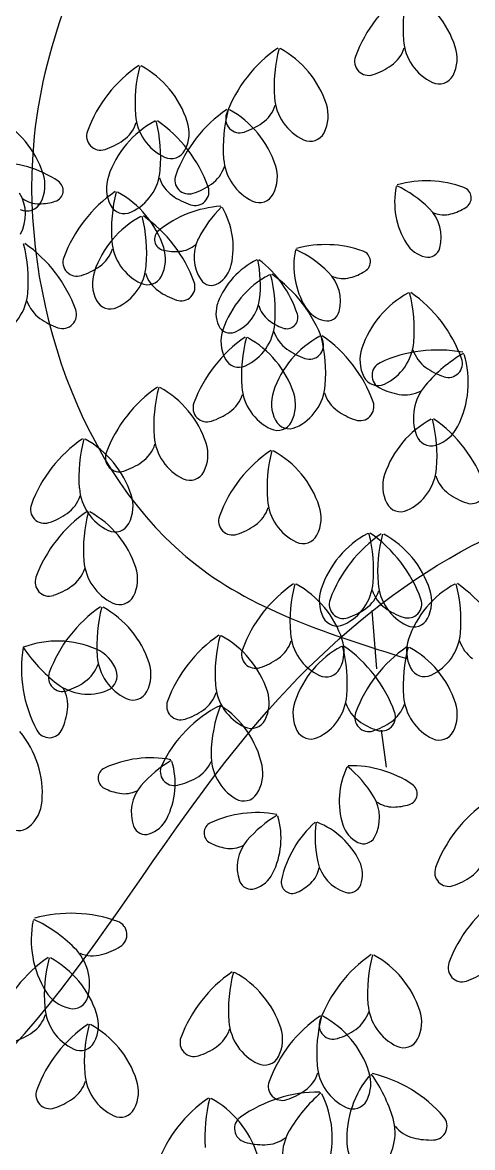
# Model space of a CAD drawing. Header units: millimetres. Extents: x 87938 to 265635, y 330093 to 434310.
# Drawn here: x 132062 to 132445, y 386945 to 387903 of the extents above; entities that cross this region are included whole.
import ezdxf

# ---------------------------------------------------------------- set-up
doc = ezdxf.new("R2010")
doc.units = ezdxf.units.MM

# ---------------------------------------------------------------- blocks, each defined once
blk = doc.blocks.new('A$C375B4AEE')
for p, q in [((3888.53, 5879.04), (3892.57, 5829.35)), ((3896.61, 5777.24), (3900.65, 5745.73))]:
    blk.add_line(p, q)
for centre, radius, start, end in [((3984.49, 6310.34), 117.21, 124.40991, 159.68568), ((4041.93, 6374.46), 126.82, 165.19739, 184.33018), ((3880.17, 6333.32), 83.66, 18.11828, 61.2661), ((3958.72, 6368.16), 43.37, 184.33018, 244.70865), ((3874.58, 6261.43), 117.21, 124.40993, 159.68564), ((3932.02, 6325.55), 126.82, 165.1974, 184.33018), ((3770.26, 6284.41), 83.66, 18.11828, 61.26609), ((3888.03, 6367.54), 29.57, 305.06743, 341.90734), ((3929.49, 6349.45), 31.77, 332.7028, 18.11842), ((3885.75, 6346.89), 11.93, 159.68544, 288.61526), ((3756.02, 6246.67), 117.21, 124.40993, 159.68564), ((3813.47, 6310.79), 126.82, 165.1974, 184.33018), ((3651.71, 6269.65), 83.66, 18.11828, 61.26609), ((3871.19, 6391.52), 58.87, 288.18029, 305.06755), ((3945.88, 6340.99), 13.32, 244.70851, 332.70271), ((3848.81, 6319.25), 43.37, 184.33018, 244.70865), ((3831.23, 6209.32), 117.21, 124.40993, 159.68568), ((3778.12, 6318.63), 29.57, 305.06741, 341.90733), ((3819.58, 6300.55), 31.77, 332.7028, 18.11842), ((3528.84, 6225.19), 83.66, 18.11828, 61.26609), ((3730.25, 6304.49), 43.37, 184.33018, 244.70861), ((3638.8, 6200.11), 117.21, 19.92504, 55.20071), ((3888.68, 6273.44), 126.82, 165.1974, 184.33018), ((3775.84, 6297.98), 11.93, 159.68544, 288.61526), ((3726.92, 6232.3), 83.66, 18.11828, 61.26609), ((3657.29, 6283.22), 11.93, 159.68548, 288.61535), ((3743.27, 6222.38), 83.66, 118.34453, 161.49243), ((3659.56, 6303.87), 29.57, 305.06741, 341.90733), ((3581.8, 6264.62), 126.82, 355.28042, 14.41331), ((3701.02, 6285.78), 31.77, 332.7028, 18.11842), ((3761.28, 6342.61), 58.87, 288.1803, 305.06755), ((3642.72, 6327.85), 58.87, 288.18028, 305.06755), ((3835.97, 6292.09), 13.32, 244.70853, 332.70271), ((3717.42, 6277.32), 13.32, 244.70864, 332.70271), ((3568.87, 6166.95), 93.77, 56.05367, 91.32941), ((3805.46, 6267.14), 43.37, 184.33018, 244.70861), ((3776.23, 6248.44), 31.77, 332.70293, 18.11829), ((3578.15, 6241.32), 31.77, 332.70294, 18.11827), ((3694.07, 6238.85), 31.77, 161.49233, 206.90783), ((3664.96, 6257.75), 43.37, 294.90209, 355.28059), ((3732.5, 6245.87), 11.93, 159.68581, 288.61526), ((3734.77, 6266.52), 29.57, 305.0675, 341.90719), ((3615.91, 6236.82), 9.54, 287.12423, 56.05355), ((3735.65, 6256.65), 29.57, 197.70322, 234.54325), ((3737.79, 6235.99), 11.93, 250.9955, 19.92456), ((3717.93, 6290.5), 58.87, 288.1803, 305.0675), ((3974.88, 6226.94), 66.93, 168.57024, 211.718), ((3866.26, 6149.27), 101.45, 45.50615, 64.63894), ((3935.1, 6151.3), 93.77, 70.15065, 105.42638), ((3963.7, 6230.53), 9.54, 301.22104, 70.15062), ((3558.59, 6216.54), 34.69, 331.03072, 31.40913), ((3604.78, 6249.17), 23.65, 233.83212, 270.67181), ((3735.89, 6139.25), 117.21, 124.40993, 159.68568), ((3793.33, 6203.37), 126.82, 165.19736, 184.33018), ((3631.57, 6162.23), 83.66, 18.11828, 61.26607), ((3752.65, 6280.52), 58.87, 234.54318, 251.43035), ((3792.63, 6239.97), 13.32, 244.70864, 332.70271), ((3594.55, 6232.86), 13.32, 244.70872, 332.70275), ((3604.51, 6272.61), 47.1, 270.67182, 287.55903), ((3677.61, 6230.5), 13.32, 206.90799, 294.90206), ((3765.74, 6129.85), 93.77, 93.63961, 128.91535), ((3831.47, 6150.41), 101.45, 134.42704, 153.55983), ((3703.44, 6188.34), 66.93, 347.34795, 30.49577), ((3913.05, 6196.89), 34.69, 345.12769, 45.50619), ((3943.93, 6262.46), 47.1, 284.76879, 301.65598), ((3731.34, 6141.18), 83.66, 118.34453, 161.49243), ((3569.86, 6183.42), 126.82, 355.28042, 14.41331), ((3626.87, 6118.91), 117.21, 19.92504, 55.20071), ((3949.91, 6239.79), 23.65, 247.92913, 284.76878), ((3712.83, 6195.39), 9.54, 128.91546, 257.84491), ((3468.89, 6159.92), 126.82, 355.28042, 14.41331), ((3525.9, 6095.41), 117.21, 19.92496, 55.20075), ((3710.12, 6197.07), 43.37, 184.33018, 244.70861), ((3771.69, 6180.14), 34.69, 153.55981, 213.93836), ((3939.57, 6205.11), 25.42, 211.71796, 257.13344), ((3639.43, 6196.45), 29.57, 305.0675, 341.90719), ((3680.89, 6178.36), 31.77, 332.70293, 18.11829), ((3721.09, 6232.02), 47.1, 257.40999, 274.29719), ((3722.85, 6208.65), 23.65, 274.29717, 311.13687), ((3888.95, 6172.66), 66.93, 168.57024, 211.718), ((3780.33, 6094.99), 101.45, 45.50615, 64.63894), ((3849.17, 6097.03), 93.77, 70.15065, 105.42638), ((3877.77, 6176.25), 9.54, 301.22103, 70.1506), ((3936.28, 6190.72), 10.66, 257.13345, 345.12753), ((3637.15, 6175.8), 11.93, 159.68584, 288.61535), ((3622.59, 6220.43), 58.87, 288.18028, 305.06749), ((3653.03, 6176.55), 43.37, 294.90209, 355.28059), ((3819.91, 6117.65), 66.93, 116.13136, 159.27917), ((3743.95, 6179.25), 25.42, 301.93255, 347.34792), ((3692.13, 6156.4), 101.45, 353.06726, 12.20006), ((3735.71, 6103.07), 93.77, 17.71176, 52.9875), ((3682.13, 6157.65), 31.77, 161.49233, 206.90783), ((3697.29, 6169.9), 13.32, 244.70864, 332.70271), ((3723.72, 6175.45), 29.57, 197.70322, 234.54325), ((3840.91, 6091.53), 83.66, 118.34458, 161.49233), ((3679.44, 6133.76), 126.82, 355.28042, 14.41331), ((3736.44, 6069.26), 117.21, 19.92496, 55.20075), ((3827.12, 6142.62), 34.69, 345.12769, 45.50618), ((3863.97, 6185.51), 23.65, 247.92913, 284.76879), ((3858, 6208.18), 47.1, 284.76878, 301.65598), ((3725.85, 6154.79), 11.93, 250.9955, 19.92456), ((3751.75, 6166.72), 10.66, 213.9382, 301.93252), ((3552.06, 6153.05), 43.37, 294.902, 355.28059), ((3665.68, 6149.3), 13.32, 206.90799, 294.90206), ((3740.72, 6199.32), 58.87, 234.54318, 251.43035), ((3758.41, 6148.34), 34.69, 292.68884, 353.06731), ((3959.37, 6075.96), 83.66, 118.34458, 161.49233), ((3797.89, 6118.2), 126.82, 355.28049, 14.4133), ((3854.89, 6053.69), 117.21, 19.92497, 55.20075), ((3622.75, 6151.95), 29.57, 197.70322, 234.54325), ((3624.88, 6131.29), 11.93, 250.9955, 19.92456), ((3781.09, 6132.33), 25.42, 159.27908, 204.6945), ((3814.88, 6145.28), 23.65, 195.49025, 232.32993), ((3853.63, 6150.83), 25.42, 211.71795, 257.13344), ((3850.35, 6136.45), 10.66, 257.13347, 345.12753), ((3639.75, 6175.82), 58.87, 234.54318, 251.43035), ((3829.21, 6163.84), 47.1, 232.32994, 249.21712), ((3815.95, 6128.7), 9.54, 248.78208, 17.71163), ((3767.68, 6126.17), 10.66, 204.69443, 292.6888), ((3791.71, 6108), 31.77, 161.49233, 206.90784), ((3762.6, 6126.9), 43.37, 294.902, 355.28059), ((3833.29, 6125.8), 29.57, 197.70322, 234.54306), ((3846.75, 6015.19), 117.21, 124.40991, 159.68568), ((3904.19, 6079.31), 126.82, 165.1974, 184.33018), ((3742.43, 6038.16), 83.66, 18.11828, 61.2661), ((3883.9, 6039.12), 83.66, 118.34458, 161.49233), ((3835.42, 6105.14), 11.93, 250.99547, 19.92529), ((3722.43, 6081.36), 126.82, 355.28049, 14.41331), ((3779.43, 6016.85), 117.21, 19.92497, 55.2007), ((3881.06, 6111.33), 43.37, 294.90201, 355.28059), ((3850.29, 6149.67), 58.87, 234.54309, 251.43035), ((3910.16, 6092.43), 31.77, 161.49233, 206.90783), ((3944.79, 5983.78), 117.21, 79.54264, 114.81837), ((3951.74, 6110.23), 29.57, 197.70351, 234.54308), ((4030.74, 5988.7), 126.82, 120.33008, 139.46286), ((3887.07, 6073.66), 83.66, 333.251, 16.3988), ((3775.25, 6099.65), 13.32, 206.90799, 294.90205), ((3900.6, 6079.34), 11.93, 114.81841, 243.748), ((3968.74, 6134.1), 58.87, 234.54309, 251.43035), ((3953.88, 6089.57), 11.93, 250.99547, 19.92527), ((3893.71, 6084.08), 13.32, 206.90798, 294.90209), ((3772.04, 5972.68), 117.21, 124.40991, 159.68568), ((3829.48, 6036.8), 126.82, 165.1974, 184.33018), ((3667.72, 5995.66), 83.66, 18.11828, 61.2661), ((3820.98, 6073), 43.37, 184.33018, 244.70865), ((3805.59, 6074.5), 43.37, 294.902, 355.28059), ((3921.77, 6121.25), 58.87, 243.31302, 260.20021), ((3967.32, 6042.94), 43.37, 139.46286, 199.84136), ((3750.29, 6072.38), 29.57, 305.06743, 341.90734), ((3834.7, 6055.59), 31.77, 161.49233, 206.90784), ((3791.75, 6054.3), 31.77, 332.7028, 18.11842), ((3876.28, 6073.39), 29.57, 197.70351, 234.54308), ((3878.42, 6052.73), 11.93, 250.99547, 19.92527), ((3916.78, 6092.37), 29.57, 260.20021, 297.03994), ((3748.01, 6051.74), 11.93, 159.68544, 288.61526), ((3733.45, 6096.37), 58.87, 288.1803, 305.06754), ((3893.28, 6097.26), 58.87, 234.54309, 251.43035), ((3808.14, 6045.84), 13.32, 244.70849, 332.70271), ((3818.25, 6047.24), 13.32, 206.908, 294.90205), ((3978.77, 5968.4), 83.66, 118.34458, 161.49233), ((3817.29, 6010.64), 126.82, 355.28049, 14.4133), ((3874.3, 5946.13), 117.21, 19.92497, 55.2007), ((3939.06, 6032.74), 13.32, 199.84119, 287.83554), ((3933.41, 6050.3), 31.77, 287.83559, 333.25095), ((3708.21, 5928.75), 117.21, 124.40991, 159.68568), ((3765.65, 5992.87), 126.82, 165.1974, 184.33018), ((3603.89, 5951.73), 83.66, 18.11828, 61.2661), ((3675.58, 6029.88), 29.57, 305.06742, 341.90734), ((3746.27, 6030.5), 43.37, 184.33018, 244.70865), ((3717.04, 6011.79), 31.77, 332.7028, 18.11842), ((3673.3, 6009.23), 11.93, 159.68545, 288.61526), ((3868.54, 5918.79), 117.21, 124.40991, 159.68568), ((3925.98, 5982.91), 126.82, 165.1974, 184.33018), ((3764.22, 5941.77), 83.66, 18.11828, 61.2661), ((3658.74, 6053.86), 58.87, 288.1803, 305.06754), ((3900.46, 6003.78), 43.37, 294.90201, 355.28059), ((3733.43, 6003.33), 13.32, 244.70851, 332.70271), ((3929.56, 5984.87), 31.77, 161.49233, 206.90783), ((3971.15, 6002.67), 29.57, 197.70351, 234.54308), ((3682.44, 5986.57), 43.37, 184.33018, 244.70865), ((3973.28, 5982.01), 11.93, 250.99547, 19.92527), ((3611.75, 5985.95), 29.57, 305.06743, 341.90734), ((3653.21, 5967.87), 31.77, 332.7028, 18.11842), ((3842.77, 5976.61), 43.37, 184.33018, 244.70865), ((3913.11, 5976.53), 13.32, 206.90798, 294.90209), ((3988.14, 6026.54), 58.87, 234.54309, 251.43035), ((3609.47, 5965.3), 11.93, 159.68544, 288.61526), ((3712.11, 5866.76), 117.21, 124.40992, 159.68568), ((3594.91, 6009.93), 58.87, 288.1803, 305.06754), ((3769.55, 5930.88), 126.82, 165.19736, 184.33018), ((3607.79, 5889.74), 83.66, 18.11828, 61.26607), ((3772.07, 5975.99), 29.57, 305.06743, 341.90734), ((3813.54, 5957.91), 31.77, 332.7028, 18.11842), ((3669.61, 5959.41), 13.32, 244.70851, 332.70271), ((3769.8, 5955.34), 11.93, 159.68544, 288.61526), ((3755.24, 5999.97), 58.87, 288.18029, 305.06755), ((3829.93, 5949.45), 13.32, 244.70849, 332.70271), ((3924.7, 5871.05), 83.66, 118.34458, 161.49233), ((3962.83, 5847.73), 117.21, 124.40993, 159.68568), ((3763.23, 5913.29), 126.82, 355.28049, 14.41331), ((3820.23, 5848.79), 117.21, 19.92497, 55.2007), ((4020.28, 5911.85), 126.82, 165.19736, 184.33018), ((3858.52, 5870.71), 83.66, 18.11828, 61.26607), ((3615.64, 5923.96), 29.57, 305.0675, 341.9072), ((3686.33, 5924.58), 43.37, 184.33018, 244.70861), ((3657.1, 5905.88), 31.77, 332.70293, 18.11829), ((3613.37, 5903.32), 11.93, 159.68584, 288.61535), ((3598.81, 5947.95), 58.87, 288.18028, 305.06749), ((3888.12, 5805.23), 117.21, 124.40993, 159.68568), ((3945.57, 5869.35), 126.82, 165.19736, 184.33018), ((3783.81, 5828.2), 83.66, 18.11828, 61.26607), ((3875.5, 5887.53), 31.77, 161.49233, 206.90784), ((3846.4, 5906.43), 43.37, 294.90201, 355.28059), ((3866.37, 5904.93), 29.57, 305.06752, 341.90719), ((3917.08, 5905.33), 29.57, 197.70351, 234.54308), ((3937.06, 5905.55), 43.37, 184.33018, 244.70861), ((3999.12, 5828.04), 83.66, 118.34458, 161.49233), ((3907.83, 5886.85), 31.77, 332.70293, 18.11828), ((3837.65, 5870.28), 126.82, 355.28049, 14.4133), ((3894.65, 5805.77), 117.21, 19.92497, 55.2007), ((3673.5, 5897.42), 13.32, 244.70864, 332.70271), ((3864.1, 5884.29), 11.93, 159.68581, 288.61526), ((3919.22, 5884.67), 11.93, 250.99547, 19.92527), ((3723.49, 5785.49), 117.21, 124.40992, 159.68568), ((3780.93, 5849.6), 126.82, 165.19736, 184.33018), ((3619.17, 5808.46), 83.66, 18.11828, 61.26607), ((3849.53, 5928.92), 58.87, 288.18029, 305.0675), ((3934.08, 5929.2), 58.87, 234.54309, 251.43035), ((3859.05, 5879.18), 13.32, 206.908, 294.90209), ((3924.23, 5878.39), 13.32, 244.70866, 332.70271), ((3824.29, 5761.3), 117.21, 124.40993, 159.68568), ((3881.74, 5825.42), 126.82, 165.19736, 184.33018), ((3719.98, 5784.28), 83.66, 18.11828, 61.26607), ((3862.35, 5863.05), 43.37, 184.33018, 244.70861), ((3920.82, 5863.41), 43.37, 294.90201, 355.28059), ((3699.77, 5829.38), 109.93, 170.39116, 208.37634), ((3620.51, 5771.77), 81.35, 65.90991, 110.97732), ((3697.38, 5917.35), 126.82, 213.29902, 232.43179), ((3640.9, 5816.96), 31.77, 20.80439, 66.21979), ((3789.39, 5841.78), 11.93, 159.68581, 288.61526), ((3791.66, 5862.42), 29.57, 305.0675, 341.90719), ((3902.26, 5774.81), 83.66, 118.34458, 161.49233), ((3833.12, 5844.34), 31.77, 332.70293, 18.11829), ((3740.79, 5817.05), 126.82, 355.28049, 14.41331), ((3797.79, 5752.54), 117.21, 19.92497, 55.2007), ((3984.62, 5751.34), 117.21, 124.40993, 159.68568), ((4042.06, 5815.46), 126.82, 165.19736, 184.33018), ((3949.92, 5844.51), 31.77, 161.49233, 206.90783), ((3880.3, 5774.32), 83.66, 18.11828, 61.26607), ((3991.5, 5862.31), 29.57, 197.70351, 234.54308), ((3697.72, 5843.3), 43.37, 184.33018, 244.70861), ((3774.82, 5886.41), 58.87, 288.1803, 305.0675), ((3627.02, 5842.68), 29.57, 305.0675, 341.9072), ((3658.15, 5823.51), 13.32, 292.8101, 20.80429), ((3668.49, 5824.6), 31.77, 332.70293, 18.11829), ((3849.52, 5835.88), 13.32, 244.70864, 332.70271), ((3933.47, 5836.16), 13.32, 206.90798, 294.90209), ((3624.75, 5822.04), 11.93, 159.68584, 288.61535), ((3610.19, 5866.67), 58.87, 288.18028, 305.06749), ((3646.5, 5851.21), 43.37, 232.43168, 292.81026), ((3599.76, 5798.17), 29.57, 353.1691, 30.00883), ((3684.88, 5816.14), 13.32, 244.70864, 332.70271), ((3727.83, 5818.5), 29.57, 305.0675, 341.90719), ((3798.52, 5819.12), 43.37, 184.33018, 244.70861), ((3769.29, 5800.41), 31.77, 332.70293, 18.11829), ((3808.72, 5700.03), 109.93, 116.63677, 154.62195), ((3725.56, 5797.85), 11.93, 159.68581, 288.61526), ((3878.26, 5753.97), 126.82, 159.54463, 178.6774), ((3715.39, 5729.89), 81.35, 12.15552, 57.22293), ((3853.06, 5791.28), 31.77, 161.49233, 206.90784), ((3823.96, 5810.18), 43.37, 294.902, 355.28059), ((3894.64, 5809.08), 29.57, 197.70351, 234.54308), ((3888.16, 5808.54), 29.57, 305.06752, 341.90719), ((3958.85, 5809.16), 43.37, 184.33018, 244.70861), ((3929.62, 5790.45), 31.77, 332.70293, 18.11828), ((3570.66, 5801.66), 58.87, 336.28194, 353.16913), ((3711, 5842.48), 58.87, 288.1803, 305.0675), ((3885.88, 5787.89), 11.93, 159.68581, 288.61526), ((3896.78, 5788.42), 11.93, 250.99547, 19.92527), ((3785.69, 5791.95), 13.32, 244.70864, 332.70271), ((3911.64, 5832.95), 58.87, 234.54309, 251.43035), ((3871.32, 5832.52), 58.87, 288.18029, 305.0675), ((3526.34, 5723.31), 81.35, 355.25005, 40.31746), ((3613.6, 5782.69), 11.93, 207.78709, 336.71682), ((3836.61, 5782.93), 13.32, 206.908, 294.90205), ((3946.01, 5781.99), 13.32, 244.70866, 332.70271), ((3700.08, 5659.81), 93.77, 79.54264, 114.81837), ((3768.83, 5663.75), 101.45, 120.33006, 139.46287), ((3653.9, 5731.71), 66.93, 333.25103, 16.39876), ((3724.42, 5762.24), 29.57, 299.41471, 336.25444), ((3794.83, 5755.89), 43.37, 178.67729, 239.05587), ((3664.72, 5736.26), 9.54, 114.81822, 243.74802), ((3720.12, 5741.92), 11.93, 154.0327, 282.96243), ((3763.9, 5740.16), 31.77, 327.05, 12.4654), ((3927.66, 5716.77), 66.93, 154.47324, 197.62104), ((3803.39, 5667.9), 101.45, 31.40918, 50.54198), ((3870.66, 5653.11), 93.77, 56.05367, 91.32941), ((3710.03, 5787.77), 58.87, 282.52755, 299.41474), ((3917.69, 5722.98), 9.54, 287.12411, 56.05358), ((3681.65, 5769.78), 47.1, 243.313, 260.20022), ((3677.66, 5746.68), 23.65, 260.20023, 297.0399), ((3718.1, 5707.14), 34.69, 139.46287, 199.84132), ((3779.38, 5730.13), 13.32, 239.05571, 327.04989), ((3575.74, 5719.03), 31.77, 310.14453, 355.55993), ((3860.37, 5702.69), 34.69, 331.03074, 31.40913), ((3906.57, 5735.32), 23.65, 233.83216, 270.67183), ((3906.29, 5758.76), 47.1, 270.67182, 287.55904), ((4052.77, 5619.47), 117.21, 124.40991, 159.68568), ((3790.39, 5613.18), 93.77, 79.54264, 114.81837), ((3859.14, 5617.12), 101.45, 120.33006, 139.46287), ((3744.21, 5685.08), 66.93, 333.25103, 16.39876), ((3587.63, 5704.93), 13.32, 222.15024, 310.14443), ((3695.49, 5698.98), 10.66, 199.84128, 287.83559), ((3690.97, 5713.03), 25.42, 287.83554, 333.25095), ((3755.03, 5689.63), 9.54, 114.81833, 243.74791), ((3902.89, 5629.03), 93.77, 131.9815, 167.25725), ((3941.69, 5685.93), 101.45, 172.76895, 191.90173), ((3817.75, 5636.26), 66.93, 25.68991, 68.83766), ((3888.09, 5704.21), 25.42, 197.6211, 243.0365), ((3808.41, 5660.51), 34.69, 139.46287, 199.84132), ((3881.4, 5691.05), 10.66, 243.03639, 331.03068), ((3771.96, 5723.15), 47.1, 243.313, 260.20022), ((3767.97, 5700.05), 23.65, 260.20023, 297.0399), ((3876.36, 5672.17), 34.69, 191.90169, 252.2802), ((3855.15, 5654.25), 25.42, 340.27443, 25.68995), ((3956.31, 5676.67), 29.57, 305.06741, 341.90733), ((3781.28, 5666.4), 25.42, 287.83554, 333.25095), ((3820.37, 5664.22), 23.65, 312.63916, 349.4787), ((3954.04, 5656.02), 11.93, 159.68544, 288.61526), ((3785.8, 5652.35), 10.66, 199.84128, 287.83559), ((3820.74, 5647.61), 9.54, 167.2572, 296.18675), ((3804.49, 5681.47), 47.1, 295.75189, 312.63911), ((3869.05, 5649.27), 10.66, 252.28026, 340.27451), ((3939.47, 5700.65), 58.87, 288.1803, 305.06755), ((4064.16, 5538.19), 117.21, 124.40991, 159.68568), ((3546.05, 5501.39), 126.82, 45.50612, 64.63895), ((3632.1, 5503.93), 117.21, 70.15063, 105.42637), ((3681.82, 5598.47), 83.66, 168.5702, 211.71798), ((3667.85, 5602.96), 11.93, 301.22094, 70.15064), ((3604.53, 5560.92), 43.37, 345.12777, 45.50616), ((3650.6, 5614.54), 29.57, 247.92908, 284.76878), ((3643.13, 5642.87), 58.87, 284.7688, 301.65601), ((3678.73, 5486.79), 117.21, 124.40991, 159.68568), ((3736.17, 5550.91), 126.82, 165.19739, 184.33018), ((3574.41, 5509.77), 83.66, 18.11828, 61.2661), ((3954.25, 5489.28), 117.21, 124.40991, 159.68568), ((4011.69, 5553.4), 126.82, 165.1974, 184.33018), ((3849.93, 5512.26), 83.66, 18.11828, 61.26609), ((3965.42, 5574.75), 11.93, 159.68544, 288.61526), ((3835.69, 5474.52), 117.21, 124.40991, 159.68568), ((3893.13, 5538.64), 126.82, 165.1974, 184.33018), ((3731.37, 5497.5), 83.66, 18.11828, 61.2661), ((3950.86, 5619.38), 58.87, 288.1803, 305.06755), ((3637.68, 5571.19), 31.77, 211.71799, 257.13347), ((3633.57, 5553.2), 13.32, 257.1335, 345.1277), ((3652.95, 5544.61), 43.37, 184.33018, 244.70865), ((3928.48, 5547.1), 43.37, 184.33018, 244.70865), ((3582.26, 5543.99), 29.57, 305.06743, 341.90734), ((3623.73, 5525.91), 31.77, 332.7028, 18.11842), ((3910.9, 5437.17), 117.21, 124.40991, 159.68568), ((3968.34, 5501.29), 126.82, 165.1974, 184.33018), ((3855.51, 5525.84), 11.93, 159.68544, 288.61526), ((3806.58, 5460.15), 83.66, 18.11828, 61.2661), ((3857.79, 5546.48), 29.57, 305.06741, 341.90733), ((3899.25, 5528.4), 31.77, 332.7028, 18.11842), ((3712.82, 5430.06), 117.21, 124.40991, 159.68568), ((3770.26, 5494.18), 126.82, 165.1974, 184.33018), ((3608.5, 5453.04), 83.66, 18.11828, 61.2661), ((3739.23, 5531.72), 29.57, 305.06743, 341.90734), ((3809.92, 5532.34), 43.37, 184.33018, 244.70865), ((3780.69, 5513.64), 31.77, 332.7028, 18.11842), ((3840.95, 5570.47), 58.87, 288.1803, 305.06755), ((3565.43, 5567.98), 58.87, 288.18029, 305.06755), ((3640.12, 5517.45), 13.32, 244.70851, 332.70271), ((3736.95, 5511.08), 11.93, 159.68544, 288.61526), ((3915.64, 5519.94), 13.32, 244.70849, 332.70271), ((3722.39, 5555.71), 58.87, 288.1803, 305.06754), ((3797.08, 5505.18), 13.32, 244.70849, 332.70271), ((3885.13, 5494.99), 43.37, 184.33018, 244.70865), ((3687.05, 5487.88), 43.37, 184.33018, 244.70865), ((3814.44, 5494.37), 29.57, 305.06743, 341.90734), ((3950.79, 5429.3), 83.66, 139.51579, 182.66358), ((3855.9, 5476.29), 31.77, 332.7028, 18.11842), ((3784.96, 5410.37), 126.82, 16.4517, 35.58446), ((3861.41, 5370.8), 117.21, 41.09621, 76.37193), ((3616.36, 5487.26), 29.57, 305.06743, 341.90734), ((3657.82, 5469.18), 31.77, 332.7028, 18.11842), ((3812.16, 5473.73), 11.93, 159.68544, 288.61526), ((3614.08, 5466.61), 11.93, 159.68544, 288.61526), ((3599.52, 5511.24), 58.87, 288.1803, 305.06754), ((3815.56, 5367.1), 117.21, 124.40991, 159.68568), ((3873, 5431.22), 126.82, 165.19739, 184.33018), ((3711.24, 5390.08), 83.66, 18.11828, 61.2661), ((3844.04, 5351.71), 117.21, 89.87296, 125.14868), ((3797.6, 5518.36), 58.87, 288.18029, 305.06755), ((3927.71, 5371.96), 126.82, 130.66038, 149.79321), ((3771.13, 5429.78), 83.66, 343.58128, 26.72913), ((3674.22, 5460.71), 13.32, 244.70851, 332.70271), ((3872.3, 5467.83), 13.32, 244.70849, 332.70271), ((3783.42, 5437.8), 11.93, 125.1488, 254.07836), ((3864.99, 5434), 43.37, 316.07316, 16.45177), ((3940.76, 5440.01), 11.93, 272.16658, 41.09629), ((3855.59, 5413.95), 43.37, 149.79322, 210.17162), ((3931.3, 5458.51), 29.57, 218.87475, 255.71437), ((3796.73, 5482.82), 58.87, 253.64334, 270.53054), ((3797, 5453.52), 29.57, 270.53054, 307.37015), ((3898.96, 5426.89), 31.77, 182.66365, 228.07889), ((3938.54, 5486.9), 58.87, 255.71433, 272.60155)]:
    blk.add_arc(centre, radius, start, end)
for points in [[(3321.39, 6951.23), (3739.29, 6672.95), (3679.59, 6513.93), (3599.99, 6275.41), (3739.29, 5917.62), (3918.39, 5838.11)], [(2022.73, 5685.31), (2645.55, 5579.1), (2934.18, 5654.97), (3192.42, 5457.71), (3435.47, 5412.19), (3784.86, 5776.35), (4088.68, 5973.61), (4453.26, 5897.74), (4802.64, 5624.62), (4924.17, 5321.15), (4893.79, 5184.59), (4559.59, 5139.07), (4362.11, 5230.11), (4088.68, 5305.98), (3891.2, 5169.42), (3511.43, 5199.76), (3131.66, 5199.76)]]:
    blk.add_spline(points, degree=3)
blk.add_point((3703.55, 6296.01))

msp = doc.modelspace()

# ---------------------------------------------------------------- block references
msp.add_blockref('A$C375B4AEE', (128470.99, 381523.37))

doc.saveas('drawing.dxf')
